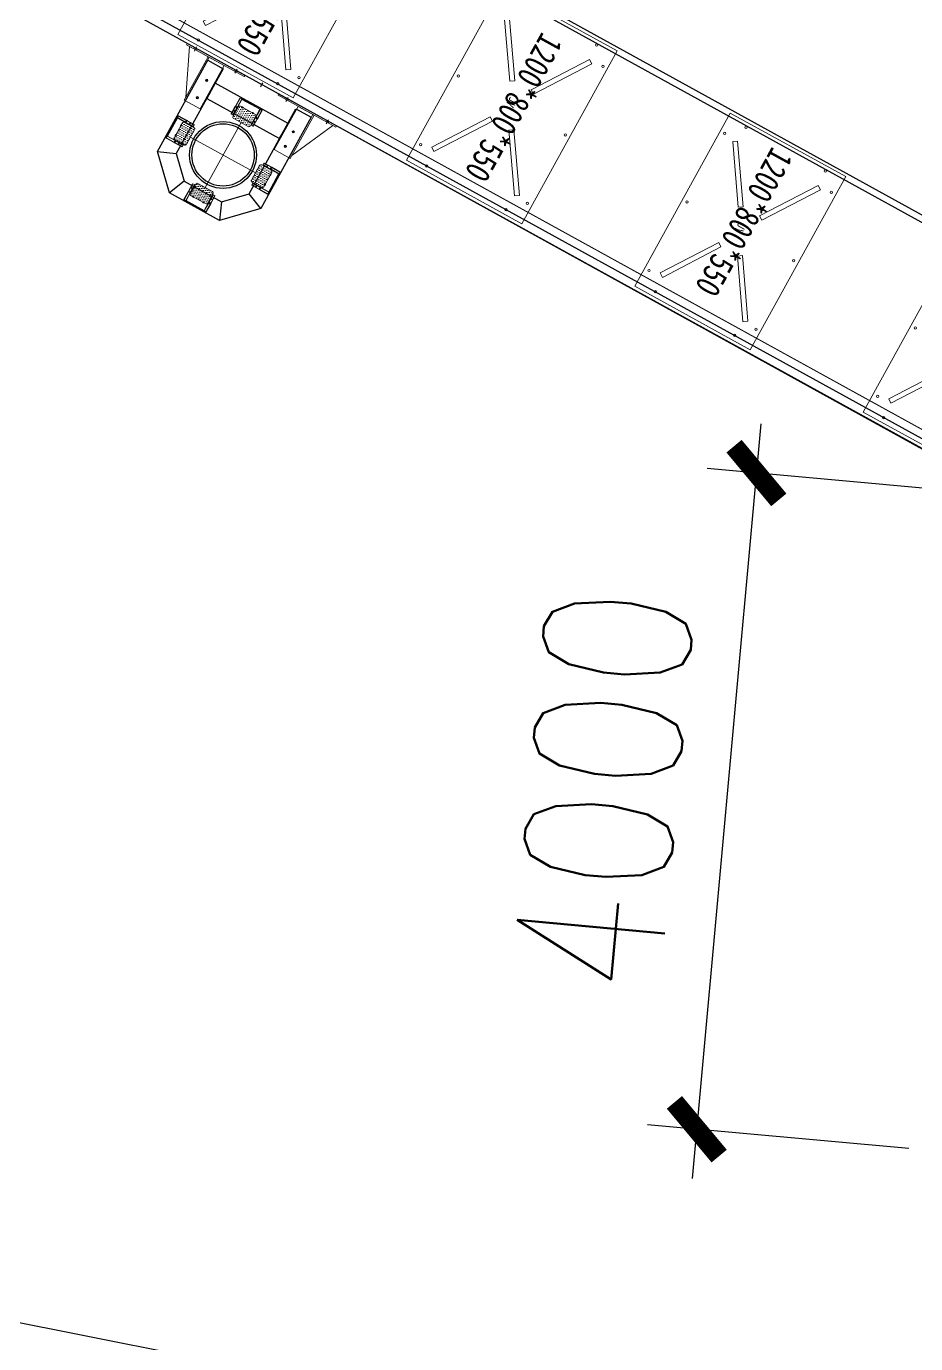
# Model space of a CAD drawing. Extents: x -259369 to -50372, y -155978 to 198088.
# Drawn here: x -136589 to -131192, y -106618 to -98621 of the extents above; entities that cross this region are included whole.
import ezdxf

# ---------------------------------------------------------------- set-up
doc = ezdxf.new("R2010")
doc.units = 0
doc.header["$LTSCALE"] = 1000
doc.header["$MEASUREMENT"] = 0
for name, pattern in [('CENTER', [2, 1.25, -0.25, 0.25, -0.25]), ('DASHED', [0.75, 0.5, -0.25]), ('HIDDEN', [0.375, 0.25, -0.125])]:
    doc.linetypes.add(name, pattern=pattern)
for name, color, linetype in [('PUB_TEXT', 7, 'Continuous'), ('主框型材', 4, 'Continuous'), ('卡槽', 242, 'Continuous'), ('浮箱名称', 3, 'Continuous'), ('连接端梁', 130, 'Continuous')]:
    doc.layers.add(name, color=color, linetype=linetype)
for name, color, linetype, lineweight in [('导框型材', 2, 'Continuous', 18), ('浮箱', 160, 'Continuous', 20), ('虚线', 8, 'Continuous', 0), ('轮子座', 7, 'Continuous', 9), ('铝主梁', 3, 'Continuous', 9)]:
    doc.layers.add(name, color=color, linetype=linetype, lineweight=lineweight)
doc.styles.add('HZTXT', font='txtw.shx', dxfattribs={"width": 0.8, "bigfont": 'hztxtw.shx'})
doc.styles.add('黑体', font='simhei.ttf', dxfattribs={"width": 0.8})
doc.dimstyles.new('DIM-300', dxfattribs={"dimscale": 300, "dimtxt": 3, "dimasz": 1, "dimexe": 1, "dimexo": 1, "dimgap": 1, "dimtad": 1, "dimdec": 0, "dimdsep": 46, "dimtxsty": 'HZTXT', "dimblk": 'ARCHTICK', "dimcen": 0, "dimdle": 1, "dimclrd": 9, "dimclre": 9, "dimclrt": 2, "dimadec": 1, "dimazin": 0, "dimtfac": 1, "dimtdec": 0, "dimtix": 1, "dimtmove": 2, "dimatfit": 3, "dimldrblk": 'ARCHTICK', "dimfxl": 0, "dimtolj": 1, "dimtzin": 0, "dimarcsym": 0})
pattern_1 = [(0, (1212.185, -561.11), (6.35, 12.7), [0, -12.7])]

# ---------------------------------------------------------------- blocks, each defined once
blk = doc.blocks.new('thwerg')
at = {"color": 252, "linetype": 'Continuous', "elevation": -32017, "flags": 128}
blk.add_lwpolyline([(106932.5, -30768.7), (107634.9, -30369.5), (114724.6, -28078.5), (119240.2, -25867.5), (122867.2, -24992.3), (126369, -24863.2), (131243.9, -25695.3), (140043.7, -24945.6), (146722.9, -24787.2), (160192.3, -25792.8), (172447.4, -28232.2), (182746, -30445.9)], dxfattribs=at)
blk = doc.blocks.new('_ArchTick')
at = {"color": 0, "linetype": 'ByBlock', "const_width": 0.4}
blk.add_lwpolyline([(-0.5, -0.5), (0.5, 0.5)], dxfattribs=at)
blk = doc.blocks.new('$matou$00000186')
for points in [[(-600, 400), (600, 400), (600, -400), (-600, -400)], [(-455.8, 303.8), (-472.4, 278.9), (-139.6, 57), (-122.9, 82)], [(455.8, 303.8), (472.4, 278.9), (139.6, 57), (122.9, 82)], [(-455.8, -303.8), (-472.4, -278.9), (-139.6, -57), (-122.9, -82)], [(455.8, -303.8), (472.4, -278.9), (139.6, -57), (122.9, -82)]]:
    blk.add_lwpolyline(points, close=True)
for centre in [(-475, 370), (0, 370), (475, 370), (-570, 275), (570, 275), (-570, -275), (570, -275), (-475, -370), (0, -370), (475, -370)]:
    blk.add_circle(centre, 7)
at = {"layer": 'PUB_TEXT', "style": '黑体', "width": 0.8}
blk.add_text('JY', height=52.57, dxfattribs=at).set_placement((-44.4, -35.3))
blk = doc.blocks.new('*U37')
at = {"layer": '浮箱', "rotation": 270}
blk.add_blockref('$matou$00000186', (0, 0), dxfattribs=at)
blk = doc.blocks.new('*U38')
at = {"color": 0, "linetype": 'ByBlock', "lineweight": -2, "transparency": 16777216}
for p in [(0, 0), (1550, 0), (3100, 0), (4650, 0), (6200, 0)]:
    blk.add_blockref('*U37', p, dxfattribs=at)
blk = doc.blocks.new('*U35')
at = {"layer": '浮箱', "rotation": 270}
blk.add_blockref('$matou$00000186', (0, 0), dxfattribs=at)
blk = doc.blocks.new('*U36')
at = {"color": 0, "linetype": 'ByBlock', "lineweight": -2, "transparency": 16777216}
for p in [(0, 0), (1583.3, 0), (3166.7, 0), (4750, 0)]:
    blk.add_blockref('*U35', p, dxfattribs=at)
blk = doc.blocks.new('*U661')
h = blk.add_hatch()
h.set_pattern_fill('DOTS', color=256, scale=8)
h.set_pattern_definition(pattern_1)
h.paths.add_polyline_path([(64, 50, 0.4142135624), (54, 60), (-11, 60, 0.4142135624), (-21, 50), (-21, -50, 0.4142135624), (-11, -60), (54, -60, 0.4142135624), (64, -50)])
at = {"layer": '导框型材', "color": 0, "linetype": 'Continuous'}
for p, q in [((-64, 63.508929), (-64, 75.5)), ((-64, 75.5), (-63.389317, 75.5)), ((-64, -63.50893), (-64, 63.508929)), ((-7.891644, 75.5), (-63.389317, 75.5)), ((-63.389317, 75.5), (-63.389317, 64.5)), ((-63.389317, 64.5), (-7.891644, 64.5)), ((-62, 77.5), (-6.502327, 77.5)), ((-62, 62.5), (-62, -62.5)), ((-6.502327, 62.5), (-62, 62.5)), ((-2.965328, 75.5), (-7.891644, 75.5)), ((-7.891644, 75.5), (-7.891644, 64.5)), ((-7.891644, 64.5), (-2.965328, 64.5)), ((-6.502327, 77.5), (-1.08338, 77.5)), ((-1.08338, 62.5), (-6.502327, 62.5)), ((47.5, 75.5), (-2.965328, 75.5)), ((-2.965328, 64.5), (-2.965328, 75.5)), ((47.5, 64.5), (-2.965328, 64.5)), ((-1.08338, 77.5), (45.5, 77.5)), ((45.5, 62.5), (-1.08338, 62.5)), ((31, 62.498484), (31, 60)), ((47.5, 64.5), (47.5, 75.5)), ((-64, -63.78066), (-64, -63.500287)), ((-64, -75.5), (-64, -63.78066)), ((-64, -75.5), (-63.389317, -75.5)), ((-63.389317, -64.5), (-63.389317, -75.5)), ((-7.891644, -64.5), (-63.389317, -64.5)), ((-63.389317, -75.5), (-7.891644, -75.5)), ((-62, -62.5), (-6.502327, -62.5)), ((-6.502327, -77.5), (-62, -77.5)), ((-2.965328, -64.5), (-7.891644, -64.5)), ((-7.891644, -75.5), (-7.891644, -64.5)), ((-7.891644, -75.5), (-2.965328, -75.5)), ((-6.502327, -62.5), (-1.08338, -62.5)), ((-1.08338, -77.5), (-6.502327, -77.5)), ((47.5, -64.5), (-2.965328, -64.5)), ((-2.965328, -64.5), (-2.965328, -75.5)), ((47.5, -75.5), (-2.965328, -75.5)), ((-1.08338, -62.5), (45.5, -62.5)), ((45.5, -77.5), (-1.08338, -77.5)), ((31, -60), (31, -62.498484)), ((47.5, -75.5), (47.5, -64.5))]:
    blk.add_line(p, q, dxfattribs=at)
at = {"layer": '导框型材', "color": 1, "linetype": 'CENTER', "ltscale": 0.28}
for p, q in [((-18.5, 35), (-14.5, 35)), ((-16.5, 37), (-16.5, 33)), ((-18.5, -35), (-14.5, -35)), ((-16.5, -37), (-16.5, -33))]:
    blk.add_line(p, q, dxfattribs=at)
at = {"layer": '导框型材', "color": 1, "linetype": 'CENTER', "ltscale": 0.404352}
for p, q in [((-18.5, 0), (-14.5, 0)), ((-16.5, -2), (-16.5, 2))]:
    blk.add_line(p, q, dxfattribs=at)
at = {"layer": '导框型材', "color": 1, "linetype": 'CENTER', "ltscale": 0.1}
for p, q in [((18.75, 70), (24.25, 70)), ((21.5, 67.25), (21.5, 72.75)), ((18.75, -70), (24.25, -70)), ((21.5, -72.75), (21.5, -67.25))]:
    blk.add_line(p, q, dxfattribs=at)
at = {"layer": '导框型材', "color": 0}
blk.add_lwpolyline([(-11, 60), (54, 60, -0.4142135624), (64, 50), (64, -50, -0.4142135624), (54, -60), (-11, -60, -0.4142135624), (-21, -50), (-21, 50, -0.4142135624)], format="xyb", close=True, dxfattribs=at)
for centre in [(21.5, 70), (21.5, -70)]:
    blk.add_circle(centre, 2.5, dxfattribs=at)
at = {"layer": '导框型材', "color": 0, "linetype": 'Continuous', "extrusion": (0, 0, -1)}
for centre, start, end in [((62, 75.5), 0, 90), ((62, 64.5), 270, 0), ((62, -64.5), 0, 90), ((62, -75.5), 270, 0)]:
    blk.add_arc(centre, 2, start, end, dxfattribs=at)
at = {"layer": '导框型材', "color": 0, "linetype": 'Continuous', "extrusion": (1.22461e-16, 0, -1)}
blk.add_arc((16.5, 35), 7, 310.0052008841, 49.9947991159, dxfattribs=at)
at = {"layer": '导框型材', "color": 0, "linetype": 'Continuous'}
for centre, radius, start, end in [((45.5, 75.5), 2, 0, 90), ((45.5, 64.5), 2, 270, 0), ((-16.5, -35), 7, 130.0052008841, 229.9947991159), ((45.5, -64.5), 2, 0, 90), ((45.5, -75.5), 2, 270, 0)]:
    blk.add_arc(centre, radius, start, end, dxfattribs=at)
for centre, major_axis, ratio, start_param, end_param in [((-62, 75.5), (0, 2), 0.694658, 0, 1.5707963268), ((-6.502327, 75.5), (0, -2), 0.694658, 3.1415926536, 4.7123889804), ((-6.502327, 64.5), (0, 2), 0.694658, 1.5707963268, 3.1415926536), ((-1.08338, 75.5), (0, -2), 0.940974, 3.1415926536, 4.7123889804), ((-1.08338, 64.5), (0, 2), 0.940974, 1.5707963268, 3.1415926536), ((-62, -75.5), (0, 2), 0.694658, 1.5707963268, 3.1415926536), ((-6.502327, -64.5), (0, 2), 0.694658, 0, 1.5707963268), ((-6.502327, -75.5), (0, 2), 0.694658, 1.5707963268, 3.1415926536), ((-1.08338, -64.5), (0, 2), 0.940974, 0, 1.5707963268), ((-1.08338, -75.5), (0, 2), 0.940974, 1.5707963268, 3.1415926536)]:
    blk.add_ellipse(centre, major_axis=major_axis, ratio=ratio, start_param=start_param, end_param=end_param, dxfattribs=at)
at = {"layer": '导框型材', "color": 0, "linetype": 'Continuous', "extrusion": (0, 0, -1)}
for centre, start_param, end_param in [((-62, 64.5), 0, 1.5707963268), ((-62, -64.5), 1.5707963268, 3.1415926536)]:
    blk.add_ellipse(centre, major_axis=(0, -2), ratio=0.694658, start_param=start_param, end_param=end_param, dxfattribs=at)
blk = doc.blocks.new('*U657')
at = {"layer": '轮子座', "color": 0, "linetype": 'ByBlock', "lineweight": -2, "transparency": 16777216}
blk.add_blockref('*U661', (0, 0), dxfattribs=at)
blk = doc.blocks.new('*U658')
h = blk.add_hatch()
h.set_pattern_fill('DOTS', color=256, scale=8)
h.set_pattern_definition(pattern_1)
h.paths.add_polyline_path([(64, 50, 0.4142135624), (54, 60), (-11, 60, 0.4142135624), (-21, 50), (-21, -50, 0.4142135624), (-11, -60), (54, -60, 0.4142135624), (64, -50)])
at = {"layer": '导框型材', "color": 0, "linetype": 'Continuous'}
for p, q in [((-64, 63.508929), (-64, 75.5)), ((-64, 75.5), (-63.389317, 75.5)), ((-64, -63.50893), (-64, 63.508929)), ((-7.891644, 75.5), (-63.389317, 75.5)), ((-63.389317, 75.5), (-63.389317, 64.5)), ((-63.389317, 64.5), (-7.891644, 64.5)), ((-62, 77.5), (-6.502327, 77.5)), ((-62, 62.5), (-62, -62.5)), ((-6.502327, 62.5), (-62, 62.5)), ((-2.965328, 75.5), (-7.891644, 75.5)), ((-7.891644, 75.5), (-7.891644, 64.5)), ((-7.891644, 64.5), (-2.965328, 64.5)), ((-6.502327, 77.5), (-1.08338, 77.5)), ((-1.08338, 62.5), (-6.502327, 62.5)), ((47.5, 75.5), (-2.965328, 75.5)), ((-2.965328, 64.5), (-2.965328, 75.5)), ((47.5, 64.5), (-2.965328, 64.5)), ((-1.08338, 77.5), (45.5, 77.5)), ((45.5, 62.5), (-1.08338, 62.5)), ((31, 62.498484), (31, 60)), ((47.5, 64.5), (47.5, 75.5)), ((-64, -63.78066), (-64, -63.500287)), ((-64, -75.5), (-64, -63.78066)), ((-64, -75.5), (-63.389317, -75.5)), ((-63.389317, -64.5), (-63.389317, -75.5)), ((-7.891644, -64.5), (-63.389317, -64.5)), ((-63.389317, -75.5), (-7.891644, -75.5)), ((-62, -62.5), (-6.502327, -62.5)), ((-6.502327, -77.5), (-62, -77.5)), ((-2.965328, -64.5), (-7.891644, -64.5)), ((-7.891644, -75.5), (-7.891644, -64.5)), ((-7.891644, -75.5), (-2.965328, -75.5)), ((-6.502327, -62.5), (-1.08338, -62.5)), ((-1.08338, -77.5), (-6.502327, -77.5)), ((47.5, -64.5), (-2.965328, -64.5)), ((-2.965328, -64.5), (-2.965328, -75.5)), ((47.5, -75.5), (-2.965328, -75.5)), ((-1.08338, -62.5), (45.5, -62.5)), ((45.5, -77.5), (-1.08338, -77.5)), ((31, -60), (31, -62.498484)), ((47.5, -75.5), (47.5, -64.5))]:
    blk.add_line(p, q, dxfattribs=at)
at = {"layer": '导框型材', "color": 1, "linetype": 'CENTER', "ltscale": 0.28}
for p, q in [((-18.5, 35), (-14.5, 35)), ((-16.5, 37), (-16.5, 33)), ((-18.5, -35), (-14.5, -35)), ((-16.5, -37), (-16.5, -33))]:
    blk.add_line(p, q, dxfattribs=at)
at = {"layer": '导框型材', "color": 1, "linetype": 'CENTER', "ltscale": 0.404352}
for p, q in [((-18.5, 0), (-14.5, 0)), ((-16.5, -2), (-16.5, 2))]:
    blk.add_line(p, q, dxfattribs=at)
at = {"layer": '导框型材', "color": 1, "linetype": 'CENTER', "ltscale": 0.1}
for p, q in [((18.75, 70), (24.25, 70)), ((21.5, 67.25), (21.5, 72.75)), ((18.75, -70), (24.25, -70)), ((21.5, -72.75), (21.5, -67.25))]:
    blk.add_line(p, q, dxfattribs=at)
at = {"layer": '导框型材', "color": 0}
blk.add_lwpolyline([(-11, 60), (54, 60, -0.4142135624), (64, 50), (64, -50, -0.4142135624), (54, -60), (-11, -60, -0.4142135624), (-21, -50), (-21, 50, -0.4142135624)], format="xyb", close=True, dxfattribs=at)
for centre in [(21.5, 70), (21.5, -70)]:
    blk.add_circle(centre, 2.5, dxfattribs=at)
at = {"layer": '导框型材', "color": 0, "linetype": 'Continuous', "extrusion": (0, 0, -1)}
for centre, start, end in [((62, 75.5), 0, 90), ((62, 64.5), 270, 0), ((62, -64.5), 0, 90), ((62, -75.5), 270, 0)]:
    blk.add_arc(centre, 2, start, end, dxfattribs=at)
at = {"layer": '导框型材', "color": 0, "linetype": 'Continuous', "extrusion": (1.22461e-16, 0, -1)}
blk.add_arc((16.5, 35), 7, 310.0052008841, 49.9947991159, dxfattribs=at)
at = {"layer": '导框型材', "color": 0, "linetype": 'Continuous'}
for centre, radius, start, end in [((45.5, 75.5), 2, 0, 90), ((45.5, 64.5), 2, 270, 0), ((-16.5, -35), 7, 130.0052008841, 229.9947991159), ((45.5, -64.5), 2, 0, 90), ((45.5, -75.5), 2, 270, 0)]:
    blk.add_arc(centre, radius, start, end, dxfattribs=at)
for centre, major_axis, ratio, start_param, end_param in [((-62, 75.5), (0, 2), 0.694658, 0, 1.5707963268), ((-6.502327, 75.5), (0, -2), 0.694658, 3.1415926536, 4.7123889804), ((-6.502327, 64.5), (0, 2), 0.694658, 1.5707963268, 3.1415926536), ((-1.08338, 75.5), (0, -2), 0.940974, 3.1415926536, 4.7123889804), ((-1.08338, 64.5), (0, 2), 0.940974, 1.5707963268, 3.1415926536), ((-62, -75.5), (0, 2), 0.694658, 1.5707963268, 3.1415926536), ((-6.502327, -64.5), (0, 2), 0.694658, 0, 1.5707963268), ((-6.502327, -75.5), (0, 2), 0.694658, 1.5707963268, 3.1415926536), ((-1.08338, -64.5), (0, 2), 0.940974, 0, 1.5707963268), ((-1.08338, -75.5), (0, 2), 0.940974, 1.5707963268, 3.1415926536)]:
    blk.add_ellipse(centre, major_axis=major_axis, ratio=ratio, start_param=start_param, end_param=end_param, dxfattribs=at)
at = {"layer": '导框型材', "color": 0, "linetype": 'Continuous', "extrusion": (0, 0, -1)}
for centre, start_param, end_param in [((-62, 64.5), 0, 1.5707963268), ((-62, -64.5), 1.5707963268, 3.1415926536)]:
    blk.add_ellipse(centre, major_axis=(0, -2), ratio=0.694658, start_param=start_param, end_param=end_param, dxfattribs=at)
blk = doc.blocks.new('*U659')
at = {"layer": '轮子座', "color": 0, "linetype": 'ByBlock', "lineweight": -2, "transparency": 16777216}
blk.add_blockref('*U658', (0, 0), dxfattribs=at)
blk = doc.blocks.new('*U660')
h = blk.add_hatch()
h.set_pattern_fill('DOTS', color=256, scale=8)
h.set_pattern_definition(pattern_1)
h.paths.add_polyline_path([(64, 50, 0.4142135624), (54, 60), (-11, 60, 0.4142135624), (-21, 50), (-21, -50, 0.4142135624), (-11, -60), (54, -60, 0.4142135624), (64, -50)])
at = {"layer": '导框型材', "color": 0, "linetype": 'Continuous'}
for p, q in [((-64, 63.508929), (-64, 75.5)), ((-64, 75.5), (-63.389317, 75.5)), ((-64, -63.50893), (-64, 63.508929)), ((-7.891644, 75.5), (-63.389317, 75.5)), ((-63.389317, 75.5), (-63.389317, 64.5)), ((-63.389317, 64.5), (-7.891644, 64.5)), ((-62, 77.5), (-6.502327, 77.5)), ((-62, 62.5), (-62, -62.5)), ((-6.502327, 62.5), (-62, 62.5)), ((-2.965328, 75.5), (-7.891644, 75.5)), ((-7.891644, 75.5), (-7.891644, 64.5)), ((-7.891644, 64.5), (-2.965328, 64.5)), ((-6.502327, 77.5), (-1.08338, 77.5)), ((-1.08338, 62.5), (-6.502327, 62.5)), ((47.5, 75.5), (-2.965328, 75.5)), ((-2.965328, 64.5), (-2.965328, 75.5)), ((47.5, 64.5), (-2.965328, 64.5)), ((-1.08338, 77.5), (45.5, 77.5)), ((45.5, 62.5), (-1.08338, 62.5)), ((31, 62.498484), (31, 60)), ((47.5, 64.5), (47.5, 75.5)), ((-64, -63.78066), (-64, -63.500287)), ((-64, -75.5), (-64, -63.78066)), ((-64, -75.5), (-63.389317, -75.5)), ((-63.389317, -64.5), (-63.389317, -75.5)), ((-7.891644, -64.5), (-63.389317, -64.5)), ((-63.389317, -75.5), (-7.891644, -75.5)), ((-62, -62.5), (-6.502327, -62.5)), ((-6.502327, -77.5), (-62, -77.5)), ((-2.965328, -64.5), (-7.891644, -64.5)), ((-7.891644, -75.5), (-7.891644, -64.5)), ((-7.891644, -75.5), (-2.965328, -75.5)), ((-6.502327, -62.5), (-1.08338, -62.5)), ((-1.08338, -77.5), (-6.502327, -77.5)), ((47.5, -64.5), (-2.965328, -64.5)), ((-2.965328, -64.5), (-2.965328, -75.5)), ((47.5, -75.5), (-2.965328, -75.5)), ((-1.08338, -62.5), (45.5, -62.5)), ((45.5, -77.5), (-1.08338, -77.5)), ((31, -60), (31, -62.498484)), ((47.5, -75.5), (47.5, -64.5))]:
    blk.add_line(p, q, dxfattribs=at)
at = {"layer": '导框型材', "color": 1, "linetype": 'CENTER', "ltscale": 0.28}
for p, q in [((-18.5, 35), (-14.5, 35)), ((-16.5, 37), (-16.5, 33)), ((-18.5, -35), (-14.5, -35)), ((-16.5, -37), (-16.5, -33))]:
    blk.add_line(p, q, dxfattribs=at)
at = {"layer": '导框型材', "color": 1, "linetype": 'CENTER', "ltscale": 0.404352}
for p, q in [((-18.5, 0), (-14.5, 0)), ((-16.5, -2), (-16.5, 2))]:
    blk.add_line(p, q, dxfattribs=at)
at = {"layer": '导框型材', "color": 1, "linetype": 'CENTER', "ltscale": 0.1}
for p, q in [((18.75, 70), (24.25, 70)), ((21.5, 67.25), (21.5, 72.75)), ((18.75, -70), (24.25, -70)), ((21.5, -72.75), (21.5, -67.25))]:
    blk.add_line(p, q, dxfattribs=at)
at = {"layer": '导框型材', "color": 0}
blk.add_lwpolyline([(-11, 60), (54, 60, -0.4142135624), (64, 50), (64, -50, -0.4142135624), (54, -60), (-11, -60, -0.4142135624), (-21, -50), (-21, 50, -0.4142135624)], format="xyb", close=True, dxfattribs=at)
for centre in [(21.5, 70), (21.5, -70)]:
    blk.add_circle(centre, 2.5, dxfattribs=at)
at = {"layer": '导框型材', "color": 0, "linetype": 'Continuous', "extrusion": (0, 0, -1)}
for centre, start, end in [((62, 75.5), 0, 90), ((62, 64.5), 270, 0), ((62, -64.5), 0, 90), ((62, -75.5), 270, 0)]:
    blk.add_arc(centre, 2, start, end, dxfattribs=at)
at = {"layer": '导框型材', "color": 0, "linetype": 'Continuous', "extrusion": (1.22461e-16, 0, -1)}
blk.add_arc((16.5, 35), 7, 310.0052008841, 49.9947991159, dxfattribs=at)
at = {"layer": '导框型材', "color": 0, "linetype": 'Continuous'}
for centre, radius, start, end in [((45.5, 75.5), 2, 0, 90), ((45.5, 64.5), 2, 270, 0), ((-16.5, -35), 7, 130.0052008841, 229.9947991159), ((45.5, -64.5), 2, 0, 90), ((45.5, -75.5), 2, 270, 0)]:
    blk.add_arc(centre, radius, start, end, dxfattribs=at)
for centre, major_axis, ratio, start_param, end_param in [((-62, 75.5), (0, 2), 0.694658, 0, 1.5707963268), ((-6.502327, 75.5), (0, -2), 0.694658, 3.1415926536, 4.7123889804), ((-6.502327, 64.5), (0, 2), 0.694658, 1.5707963268, 3.1415926536), ((-1.08338, 75.5), (0, -2), 0.940974, 3.1415926536, 4.7123889804), ((-1.08338, 64.5), (0, 2), 0.940974, 1.5707963268, 3.1415926536), ((-62, -75.5), (0, 2), 0.694658, 1.5707963268, 3.1415926536), ((-6.502327, -64.5), (0, 2), 0.694658, 0, 1.5707963268), ((-6.502327, -75.5), (0, 2), 0.694658, 1.5707963268, 3.1415926536), ((-1.08338, -64.5), (0, 2), 0.940974, 0, 1.5707963268), ((-1.08338, -75.5), (0, 2), 0.940974, 1.5707963268, 3.1415926536)]:
    blk.add_ellipse(centre, major_axis=major_axis, ratio=ratio, start_param=start_param, end_param=end_param, dxfattribs=at)
at = {"layer": '导框型材', "color": 0, "linetype": 'Continuous', "extrusion": (0, 0, -1)}
for centre, start_param, end_param in [((-62, 64.5), 0, 1.5707963268), ((-62, -64.5), 1.5707963268, 3.1415926536)]:
    blk.add_ellipse(centre, major_axis=(0, -2), ratio=0.694658, start_param=start_param, end_param=end_param, dxfattribs=at)
blk = doc.blocks.new('*U663')
at = {"layer": '轮子座', "color": 0, "linetype": 'ByBlock', "lineweight": -2, "transparency": 16777216}
blk.add_blockref('*U660', (0, 0), dxfattribs=at)
blk = doc.blocks.new('*U664')
h = blk.add_hatch()
h.set_pattern_fill('DOTS', color=256, scale=8)
h.set_pattern_definition(pattern_1)
h.paths.add_polyline_path([(64, 50, 0.4142135624), (54, 60), (-11, 60, 0.4142135624), (-21, 50), (-21, -50, 0.4142135624), (-11, -60), (54, -60, 0.4142135624), (64, -50)])
at = {"layer": '导框型材', "color": 0, "linetype": 'Continuous'}
for p, q in [((-64, 63.508929), (-64, 75.5)), ((-64, 75.5), (-63.389317, 75.5)), ((-64, -63.50893), (-64, 63.508929)), ((-7.891644, 75.5), (-63.389317, 75.5)), ((-63.389317, 75.5), (-63.389317, 64.5)), ((-63.389317, 64.5), (-7.891644, 64.5)), ((-62, 77.5), (-6.502327, 77.5)), ((-62, 62.5), (-62, -62.5)), ((-6.502327, 62.5), (-62, 62.5)), ((-2.965328, 75.5), (-7.891644, 75.5)), ((-7.891644, 75.5), (-7.891644, 64.5)), ((-7.891644, 64.5), (-2.965328, 64.5)), ((-6.502327, 77.5), (-1.08338, 77.5)), ((-1.08338, 62.5), (-6.502327, 62.5)), ((47.5, 75.5), (-2.965328, 75.5)), ((-2.965328, 64.5), (-2.965328, 75.5)), ((47.5, 64.5), (-2.965328, 64.5)), ((-1.08338, 77.5), (45.5, 77.5)), ((45.5, 62.5), (-1.08338, 62.5)), ((31, 62.498484), (31, 60)), ((47.5, 64.5), (47.5, 75.5)), ((-64, -63.78066), (-64, -63.500287)), ((-64, -75.5), (-64, -63.78066)), ((-64, -75.5), (-63.389317, -75.5)), ((-63.389317, -64.5), (-63.389317, -75.5)), ((-7.891644, -64.5), (-63.389317, -64.5)), ((-63.389317, -75.5), (-7.891644, -75.5)), ((-62, -62.5), (-6.502327, -62.5)), ((-6.502327, -77.5), (-62, -77.5)), ((-2.965328, -64.5), (-7.891644, -64.5)), ((-7.891644, -75.5), (-7.891644, -64.5)), ((-7.891644, -75.5), (-2.965328, -75.5)), ((-6.502327, -62.5), (-1.08338, -62.5)), ((-1.08338, -77.5), (-6.502327, -77.5)), ((47.5, -64.5), (-2.965328, -64.5)), ((-2.965328, -64.5), (-2.965328, -75.5)), ((47.5, -75.5), (-2.965328, -75.5)), ((-1.08338, -62.5), (45.5, -62.5)), ((45.5, -77.5), (-1.08338, -77.5)), ((31, -60), (31, -62.498484)), ((47.5, -75.5), (47.5, -64.5))]:
    blk.add_line(p, q, dxfattribs=at)
at = {"layer": '导框型材', "color": 1, "linetype": 'CENTER', "ltscale": 0.28}
for p, q in [((-18.5, 35), (-14.5, 35)), ((-16.5, 37), (-16.5, 33)), ((-18.5, -35), (-14.5, -35)), ((-16.5, -37), (-16.5, -33))]:
    blk.add_line(p, q, dxfattribs=at)
at = {"layer": '导框型材', "color": 1, "linetype": 'CENTER', "ltscale": 0.404352}
for p, q in [((-18.5, 0), (-14.5, 0)), ((-16.5, -2), (-16.5, 2))]:
    blk.add_line(p, q, dxfattribs=at)
at = {"layer": '导框型材', "color": 1, "linetype": 'CENTER', "ltscale": 0.1}
for p, q in [((18.75, 70), (24.25, 70)), ((21.5, 67.25), (21.5, 72.75)), ((18.75, -70), (24.25, -70)), ((21.5, -72.75), (21.5, -67.25))]:
    blk.add_line(p, q, dxfattribs=at)
at = {"layer": '导框型材', "color": 0}
blk.add_lwpolyline([(-11, 60), (54, 60, -0.4142135624), (64, 50), (64, -50, -0.4142135624), (54, -60), (-11, -60, -0.4142135624), (-21, -50), (-21, 50, -0.4142135624)], format="xyb", close=True, dxfattribs=at)
for centre in [(21.5, 70), (21.5, -70)]:
    blk.add_circle(centre, 2.5, dxfattribs=at)
at = {"layer": '导框型材', "color": 0, "linetype": 'Continuous', "extrusion": (0, 0, -1)}
for centre, start, end in [((62, 75.5), 0, 90), ((62, 64.5), 270, 0), ((62, -64.5), 0, 90), ((62, -75.5), 270, 0)]:
    blk.add_arc(centre, 2, start, end, dxfattribs=at)
at = {"layer": '导框型材', "color": 0, "linetype": 'Continuous', "extrusion": (1.22461e-16, 0, -1)}
blk.add_arc((16.5, 35), 7, 310.0052008841, 49.9947991159, dxfattribs=at)
at = {"layer": '导框型材', "color": 0, "linetype": 'Continuous'}
for centre, radius, start, end in [((45.5, 75.5), 2, 0, 90), ((45.5, 64.5), 2, 270, 0), ((-16.5, -35), 7, 130.0052008841, 229.9947991159), ((45.5, -64.5), 2, 0, 90), ((45.5, -75.5), 2, 270, 0)]:
    blk.add_arc(centre, radius, start, end, dxfattribs=at)
for centre, major_axis, ratio, start_param, end_param in [((-62, 75.5), (0, 2), 0.694658, 0, 1.5707963268), ((-6.502327, 75.5), (0, -2), 0.694658, 3.1415926536, 4.7123889804), ((-6.502327, 64.5), (0, 2), 0.694658, 1.5707963268, 3.1415926536), ((-1.08338, 75.5), (0, -2), 0.940974, 3.1415926536, 4.7123889804), ((-1.08338, 64.5), (0, 2), 0.940974, 1.5707963268, 3.1415926536), ((-62, -75.5), (0, 2), 0.694658, 1.5707963268, 3.1415926536), ((-6.502327, -64.5), (0, 2), 0.694658, 0, 1.5707963268), ((-6.502327, -75.5), (0, 2), 0.694658, 1.5707963268, 3.1415926536), ((-1.08338, -64.5), (0, 2), 0.940974, 0, 1.5707963268), ((-1.08338, -75.5), (0, 2), 0.940974, 1.5707963268, 3.1415926536)]:
    blk.add_ellipse(centre, major_axis=major_axis, ratio=ratio, start_param=start_param, end_param=end_param, dxfattribs=at)
at = {"layer": '导框型材', "color": 0, "linetype": 'Continuous', "extrusion": (0, 0, -1)}
for centre, start_param, end_param in [((-62, 64.5), 0, 1.5707963268), ((-62, -64.5), 1.5707963268, 3.1415926536)]:
    blk.add_ellipse(centre, major_axis=(0, -2), ratio=0.694658, start_param=start_param, end_param=end_param, dxfattribs=at)
blk = doc.blocks.new('*U662')
at = {"layer": '轮子座', "color": 0, "linetype": 'ByBlock', "lineweight": -2, "transparency": 16777216}
blk.add_blockref('*U664', (0, 0), dxfattribs=at)
blk = doc.blocks.new('*D698')
at = {"color": 9, "lineweight": -2, "transparency": 16777216}
for p, q in [((-134238.5, -95119.1), (-133263.5, -93349.8)), ((-133671.1, -93467.7), (-125650.2, -97887.7)), ((-126743.2, -99249.5), (-125768.2, -97480.2))]:
    blk.add_line(p, q, dxfattribs=at)
at = {"layer": 'Defpoints', "color": 0, "transparency": 16777216}
for p in [(-134383.3, -95381.8, 29521), (-125913, -97742.9), (-126888, -99512.2, 29521)]:
    blk.add_point(p, dxfattribs=at)
at = {"color": 9, "lineweight": -2, "transparency": 16777216, "xscale": 300, "yscale": 300, "zscale": 300}
for p, rotation in [((-133408.3, -93612.5), 151.1425708534504), ((-125913, -97742.9), 331.1425708534504)]:
    blk.add_blockref('_ArchTick', p, dxfattribs=dict(at, rotation=rotation))
at = {"color": 2, "transparency": 16777216, "insert": (-129298.7, -95020.9), "char_height": 900, "attachment_point": 5, "rotation": 331.14257, "style": 'HZTXT'}
blk.add_mtext('\\A1;8558', dxfattribs=at)

msp = doc.modelspace()

# ---------------------------------------------------------------- linework, layer by layer
at = {"color": 9}
for p, q in [((-132130.88, -101033.7), (-132546.96, -105614.83)), ((-130871.43, -101449.32), (-132456.79, -101305.33)), ((-131233.24, -105432.91), (-132818.6, -105288.92))]:
    msp.add_line(p, q, dxfattribs=at)
for radius in [203, 189]:
    msp.add_circle((-135395.03, -99401.56, 29521), radius)
at = {"layer": '主框型材', "elevation": 29521}
for points in [[(-135792.92, -99380.66), (-135487.45, -98826.86), (-135394.64, -98878.06), (-135678.63, -99392.91), (-135630.29, -99560.16), (-135403.69, -99685.16), (-135236.44, -99636.82), (-134952.45, -99121.97), (-134859.63, -99173.17), (-135164.83, -99726.47), (-135416.44, -99799.18), (-135719.94, -99631.77), (-135792.65, -99380.16)], [(-135792.65, -99380.16), (-135678.63, -99392.91)], [(-135630.29, -99560.16), (-135719.94, -99631.77)], [(-135164.83, -99726.47), (-135236.44, -99636.82)], [(-135403.69, -99685.16), (-135416.44, -99799.18)]]:
    msp.add_lwpolyline(points, dxfattribs=at)
msp.add_lwpolyline([(-135442.97, -98965.69), (-135494.17, -99058.5), (-135051.98, -99302.41), (-135000.78, -99209.6)], close=True, dxfattribs=at)
at = {"layer": '卡槽', "color": 22, "ltscale": 5000, "elevation": 29521}
msp.add_lwpolyline([(-129382.77, -100786.74), (-129363.46, -100751.71), (-135332.01, -97462.24), (-135351.31, -97497.28)], close=True, dxfattribs=at)
at = {"layer": '导框型材', "color": 2, "linetype": 'DASHED', "ltscale": 2}
for p, q in [((-135612.75, -98725.86, 29521), (-135262.5, -98919.05, 29521)), ((-134707.35, -99225.27, 29521), (-135057.6, -99032.07, 29521))]:
    msp.add_line(p, q, dxfattribs=at)
at = {"layer": '导框型材', "color": 1, "linetype": 'CENTER', "ltscale": 0.36}
for p, q in [((-135570.21, -98758.46, 29521), (-135566.34, -98751.45, 29521)), ((-135568.97, -98770.71, 29521), (-135555.45, -98746.19, 29521)), ((-135557.95, -98765.22, 29521), (-135554.08, -98758.22, 29521)), ((-135325.03, -98893.7, 29521), (-135321.17, -98886.69, 29521)), ((-135323.8, -98905.95, 29521), (-135310.27, -98881.43, 29521)), ((-135312.77, -98900.46, 29521), (-135308.91, -98893.45, 29521)), ((-135172.31, -98968.8, 29521), (-135147.79, -98982.32, 29521)), ((-135166.81, -98987.82, 29521), (-135153.29, -98963.3, 29521)), ((-135015.06, -99064.68, 29521), (-135011.2, -99057.67, 29521)), ((-135013.82, -99076.93, 29521), (-135000.3, -99052.41, 29521)), ((-135002.8, -99071.44, 29521), (-134998.94, -99064.43, 29521)), ((-134769.89, -99199.91, 29521), (-134766.02, -99192.91, 29521)), ((-134768.65, -99212.17, 29521), (-134755.13, -99187.65, 29521)), ((-134757.63, -99206.68, 29521), (-134753.76, -99199.67, 29521))]:
    msp.add_line(p, q, dxfattribs=at)
at = {"layer": '导框型材', "color": 2, "linetype": 'HIDDEN', "ltscale": 100}
for p, q in [((-135478.27, -98809.17, 29521), (-135623.16, -99071.86, 29521)), ((-134849.57, -99155.96, 29521), (-134994.46, -99418.65, 29521))]:
    msp.add_line(p, q, dxfattribs=at)
at = {"layer": '导框型材', "color": 1, "linetype": 'CENTER', "ltscale": 0.28}
for p, q in [((-135500.51, -98945.37, 29521), (-135487.03, -98952.81, 29521)), ((-135490.05, -98942.34, 29521), (-135497.49, -98955.83, 29521)), ((-135558.47, -99050.44, 29521), (-135544.99, -99057.88, 29521)), ((-135548.01, -99047.42, 29521), (-135555.45, -99060.9, 29521)), ((-134962.56, -99264.94, 29521), (-134976.04, -99257.51, 29521)), ((-134965.58, -99254.48, 29521), (-134973.02, -99267.97, 29521)), ((-135010.86, -99352.51, 29521), (-135024.34, -99345.07, 29521)), ((-135013.88, -99342.04, 29521), (-135021.32, -99355.53, 29521))]:
    msp.add_line(p, q, dxfattribs=at)
at = {"layer": '导框型材', "color": 1, "linetype": 'CENTER', "ltscale": 5}
for p, q in [((-135283.75, -99199.82, 29521), (-135506.36, -99603.39, 29521)), ((-135194.08, -99512.41, 29521), (-135595.99, -99290.72, 29521))]:
    msp.add_line(p, q, dxfattribs=at)
at = {"layer": '导框型材', "color": 2, "elevation": 29521}
for points in [[(-135599.1, -98742.52), (-135485.27, -98805.31), (-135620.51, -99050.48), (-135599.1, -98742.52)], [(-134728.73, -99222.61), (-134842.56, -99159.83), (-134977.8, -99405), (-134728.73, -99222.61)]]:
    msp.add_lwpolyline(points, dxfattribs=at)
for points in [[(-135612.75, -98725.86), (-135262.5, -98919.05), (-135266.36, -98926.06), (-135616.61, -98732.86)], [(-135388.95, -98858.44), (-135533.85, -99121.13), (-135630.17, -99068), (-135485.27, -98805.31)], [(-134707.35, -99225.27), (-135057.6, -99032.07), (-135061.47, -99039.08), (-134711.22, -99232.27)], [(-134938.88, -99106.7), (-135083.78, -99369.38), (-134987.46, -99422.51), (-134842.56, -99159.83)]]:
    msp.add_lwpolyline(points, close=True, dxfattribs=at)
at = {"layer": '导框型材', "color": 2}
for centre in [(-135493.77, -98949.09, 29521), (-135551.73, -99054.16, 29521), (-134969.3, -99261.22, 29521), (-135017.6, -99348.79, 29521)]:
    msp.add_circle(centre, 7, dxfattribs=at)
at = {"layer": '虚线', "color": 1, "linetype": 'HIDDEN', "ltscale": 300}
msp.add_line((-135854.43, -98478.29, 29521), (-130527.72, -101414.02, 29521), dxfattribs=at)
msp.add_line((-135854.43, -98478.29, 29521), (-130527.72, -101414.02, 29521), dxfattribs=at)
at = {"layer": '连接端梁', "color": 0}
for p, q in [((-135883.1, -98518.04, 29521), (-130558.12, -101452.81, 29521)), ((-135895.82, -98567.38, 29521), (-130611.12, -101486.61, 29521))]:
    msp.add_line(p, q, dxfattribs=at)
at = {"layer": '铝主梁', "color": 3, "elevation": 29521}
msp.add_lwpolyline([(-135895.81, -98567.36), (-130615.43, -101477.58), (-130505.33, -101424.08), (-135854.07, -98476.21)], close=True, dxfattribs=at)

# ---------------------------------------------------------------- block references
at = {"rotation": 331.1393975733866}
for name, p in [('*U38', (-133938.41, -96357.76, 29521)), ('*U36', (-135029.25, -98337.03, 29521))]:
    msp.add_blockref(name, p, dxfattribs=at)
at = {"color": 9, "xscale": 300, "yscale": 300, "zscale": 300}
for p, rotation in [((-132158.02, -101332.47), 84.81035344409861), ((-132519.83, -105316.06), 264.8103534440986)]:
    msp.add_blockref('_ArchTick', p, dxfattribs=dict(at, rotation=rotation))
msp.add_blockref('thwerg', (-305388.41, -78991.19, 32017))
at = {"layer": '轮子座', "color": 7, "xscale": -1}
for name, p, rotation in [('*U662', (-135255.44, -99148.5, 29521), 61.11898459921656), ('*U657', (-135648.09, -99261.98, 29521), 151.1189845992165)]:
    msp.add_blockref(name, p, dxfattribs=dict(at, rotation=rotation))
at = {"layer": '轮子座', "color": 7}
for name, p, rotation in [('*U659', (-135141.98, -99541.15, 29521), 151.1189845992165), ('*U663', (-135534.62, -99654.62, 29521), 61.11898459921655)]:
    msp.add_blockref(name, p, dxfattribs=dict(at, rotation=rotation))

# ---------------------------------------------------------------- texts
at = {"color": 2, "insert": (-133085.85, -103256.42), "char_height": 900, "attachment_point": 5, "rotation": 84.810353, "style": 'HZTXT'}
msp.add_mtext('\\A1;4000', dxfattribs=at)
at = {"layer": '浮箱名称', "style": '黑体', "width": 0.8}
for p in [(-134844.93, -97884.8, 29521), (-133458.25, -98649.04, 29521), (-132060.92, -99344.96, 29521)]:
    msp.add_text('1200*800*550', height=150.211, rotation=241.139398, dxfattribs=at).set_placement(p)

# ---------------------------------------------------------------- dimensions: what is measured, and where the dimension line sits
dim = msp.add_aligned_dim(p1=(-134383.31, -95381.84, 29521), p2=(-126887.99, -99512.22, 29521), distance=2020.17, dimstyle='DIM-300')
dim.commit()
dim.dimension.update_dxf_attribs({"geometry": '*D698', "text_midpoint": (-129298.68, -95020.85)})

doc.saveas('drawing.dxf')
